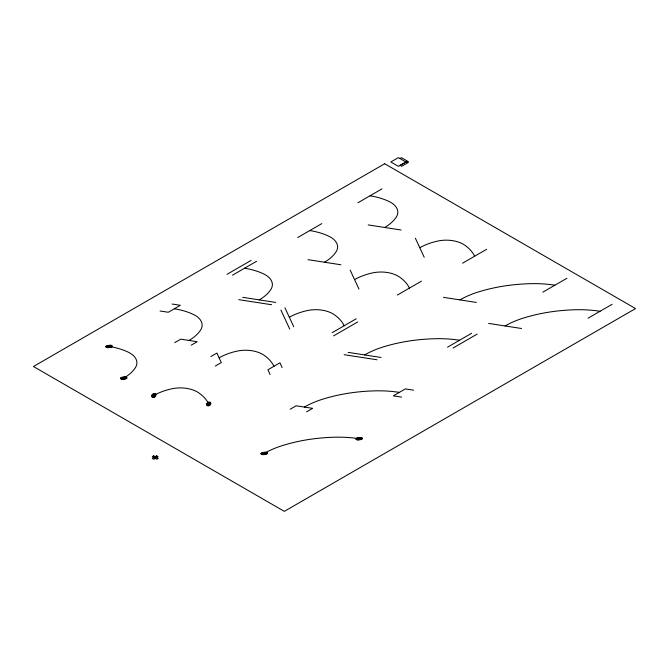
<?xml version="1.0" encoding="UTF-8"?>
<svg xmlns="http://www.w3.org/2000/svg" width="669" height="669" viewBox="0 0 669 669"><rect width="100%" height="100%" fill="white"/><g stroke="black" fill="none" stroke-linecap="round" stroke-linejoin="round"><path stroke-width="1" d="M399.962 158.545L401.467 157.675L408.291 161.614L406.785 162.483L398.373 157.641L390.847 161.99L398.373 166.338L405.899 161.99M227.017 274.332L251.101 260.425M232.503 275.185L256.587 261.278M297.73 237.52L321.814 223.622M357.94 202.757L382.024 188.859M174.743 342.645L180.764 339.166L197.221 341.717L191.2 345.187M210.869 356.552L216.89 353.073L221.305 362.573L215.284 366.052M332.133 332.702L356.217 318.795M397.361 295.046L421.445 281.139M333.605 335.871L357.689 321.965M462.588 263.176L486.672 249.278M290.145 409.269L296.166 405.799L312.624 408.341L306.603 411.82M447.536 347.186L471.62 333.279M542.868 292.144L566.952 278.245M453.022 348.039L477.106 334.132M588.026 318.218L612.11 304.311M368.226 224.918L401.124 230.011M308.016 259.681L340.914 264.773M443.488 297.345L476.387 302.43M488.646 323.411L521.544 328.504M242.788 297.345L275.687 302.43M238.774 299.662L271.673 304.746M172.1 304.035L180.321 305.307L168.279 312.264L160.058 310.993M348.156 352.379L381.054 357.472M344.142 354.695L377.04 359.788M413.609 390.178L405.389 388.898L393.347 395.856L401.567 397.127M155.283 456.651L156.763 457.504M153.686 457.579L155.166 458.432M415.39 238.248L424.205 257.239M350.163 270.109L358.977 289.108M284.935 307.773L293.75 326.765M280.921 310.09L289.736 329.081M282.151 367.582L279.951 362.832L267.909 369.781L270.109 374.531M359.228 438.73A79.444 45.868 0 0 0 336.515 437.183A120.027 69.292 0 0 0 282.586 445.521A79.444 45.868 0 0 0 264.255 453.415M304.395 407.07A79.444 45.868 0 0 1 322.726 399.176A120.027 69.292 0 0 1 376.655 390.83A79.444 45.868 0 0 1 399.368 392.377M459.578 340.237A79.444 45.868 0 0 0 436.865 338.69A120.027 69.292 0 0 0 382.936 347.027A79.444 45.868 0 0 0 364.605 354.93M505.095 325.962A79.444 45.868 0 0 1 523.426 318.059A120.027 69.292 0 0 1 577.355 309.722A79.444 45.868 0 0 1 600.068 311.269M459.938 299.888A79.444 45.868 0 0 1 478.268 291.993A120.027 69.292 0 0 1 532.198 283.648A79.444 45.868 0 0 1 554.91 285.195M153.87 395.479A50.727 29.285 0 0 1 171.841 388.789A24.059 13.89 0 0 1 198.936 392.979A50.727 29.285 0 0 1 208.703 403.967M219.098 357.823A50.727 29.285 0 0 1 237.069 351.125A24.059 13.89 0 0 1 264.163 355.323A50.727 29.285 0 0 1 273.93 366.303M289.343 317.265A50.727 29.285 0 0 1 307.314 310.575A24.059 13.89 0 0 1 334.408 314.764A50.727 29.285 0 0 1 344.175 325.753M354.57 279.609A50.727 29.285 0 0 1 372.541 272.91A24.059 13.89 0 0 1 399.636 277.108A50.727 29.285 0 0 1 409.403 288.088M419.798 247.747A50.727 29.285 0 0 1 437.769 241.049A24.059 13.89 0 0 1 464.863 245.239A50.727 29.285 0 0 1 474.63 256.227M123.765 378.102A50.727 29.285 0 0 0 135.364 367.724A24.059 13.89 0 0 0 128.105 352.086A50.727 29.285 0 0 0 109.072 346.442M188.993 340.446A50.727 29.285 0 0 0 200.591 330.068A24.059 13.89 0 0 0 193.333 314.422A50.727 29.285 0 0 0 174.3 308.785M259.238 299.888A50.727 29.285 0 0 0 270.836 289.51A24.059 13.89 0 0 0 263.578 273.872A50.727 29.285 0 0 0 244.545 268.227M324.465 262.231A50.727 29.285 0 0 0 336.064 251.853A24.059 13.89 0 0 0 328.805 236.207A50.727 29.285 0 0 0 309.772 230.571M384.675 227.468A50.727 29.285 0 0 0 396.274 217.091A24.059 13.89 0 0 0 389.015 201.453A50.727 29.285 0 0 0 369.982 195.808M105.719 346.567L106.112 347.32A2.534 1.463 0 0 0 107.065 347.604A3.972 2.291 0 0 0 108.202 347.679L110.895 347.261A3.972 2.291 0 0 0 111.815 346.868A2.534 1.463 0 0 0 112.392 346.35L112.032 345.564A2.534 1.463 0 0 0 111.079 345.288A3.972 2.291 0 0 0 109.942 345.204L107.249 345.622A3.972 2.291 0 0 0 106.329 346.024A2.693 1.555 0 0 0 105.719 346.567M106.388 346.542L106.706 347.144A2.032 1.171 0 0 0 107.466 347.37A3.178 1.831 0 0 0 108.378 347.437L110.536 347.102A3.178 1.831 0 0 0 111.263 346.785A2.032 1.171 0 0 0 111.731 346.366L111.439 345.739A2.032 1.171 0 0 0 110.678 345.513A3.178 1.831 0 0 0 109.766 345.455L107.609 345.789A3.178 1.831 0 0 0 106.881 346.107A2.158 1.246 0 0 0 106.388 346.542M107.057 346.517L107.299 346.968A1.522 0.878 0 0 0 107.868 347.136A2.383 1.38 0 0 0 108.554 347.186L110.168 346.935A2.383 1.38 0 0 0 110.72 346.701A1.522 0.878 0 0 0 111.062 346.383L110.845 345.915A1.522 0.878 0 0 0 110.276 345.748A2.383 1.38 0 0 0 109.599 345.706L107.977 345.957A2.383 1.38 0 0 0 107.425 346.191A1.614 0.937 0 0 0 107.057 346.517M107.726 346.492C110.393 348.148 111.029 344.552 107.726 346.492M108.403 346.467L109.741 346.341L108.403 346.467M120.412 378.228L120.805 378.98A2.534 1.463 0 0 0 121.758 379.256A3.972 2.291 0 0 0 122.895 379.34L125.588 378.922A3.972 2.291 0 0 0 126.508 378.529A2.534 1.463 0 0 0 127.085 378.01L126.725 377.224A2.534 1.463 0 0 0 125.772 376.94A3.972 2.291 0 0 0 124.635 376.864L121.942 377.283A3.972 2.291 0 0 0 121.022 377.676A2.693 1.555 0 0 0 120.412 378.228M121.081 378.202L121.398 378.805A2.032 1.171 0 0 0 122.159 379.03A3.178 1.831 0 0 0 123.071 379.089L125.228 378.754A3.178 1.831 0 0 0 125.956 378.437A2.032 1.171 0 0 0 126.424 378.027L126.132 377.4A2.032 1.171 0 0 0 125.371 377.174A3.178 1.831 0 0 0 124.459 377.115L122.302 377.45A3.178 1.831 0 0 0 121.574 377.759A2.158 1.246 0 0 0 121.081 378.202M121.75 378.177L121.992 378.629A1.522 0.878 0 0 0 122.561 378.796A2.383 1.38 0 0 0 123.238 378.846L124.86 378.595A2.383 1.38 0 0 0 125.412 378.353A1.522 0.878 0 0 0 125.755 378.044L125.538 377.575A1.522 0.878 0 0 0 124.969 377.408A2.383 1.38 0 0 0 124.292 377.358L122.67 377.609A2.383 1.38 0 0 0 122.118 377.843A1.614 0.937 0 0 0 121.75 378.177M122.419 378.152C125.086 379.808 125.722 376.212 122.419 378.152M123.096 378.127L124.434 377.993L123.096 378.127M260.902 453.549L261.295 454.293A2.534 1.463 0 0 0 262.248 454.577A3.972 2.291 0 0 0 263.385 454.652L266.078 454.234A3.972 2.291 0 0 0 266.998 453.841A2.534 1.463 0 0 0 267.575 453.323L267.215 452.545A2.534 1.463 0 0 0 266.262 452.261A3.972 2.291 0 0 0 265.125 452.185L262.432 452.604A3.972 2.291 0 0 0 261.512 452.997A2.693 1.555 0 0 0 260.902 453.549M261.571 453.523L261.888 454.117A2.032 1.171 0 0 0 262.649 454.343A3.178 1.831 0 0 0 263.561 454.41L265.718 454.075A3.178 1.831 0 0 0 266.446 453.758A2.032 1.171 0 0 0 266.914 453.339L266.622 452.721A2.032 1.171 0 0 0 265.861 452.495A3.178 1.831 0 0 0 264.949 452.428L262.792 452.762A3.178 1.831 0 0 0 262.064 453.08A2.158 1.246 0 0 0 261.571 453.523M262.24 453.498L262.482 453.942A1.522 0.878 0 0 0 263.051 454.117A2.383 1.38 0 0 0 263.728 454.159L265.35 453.908A2.383 1.38 0 0 0 265.902 453.674A1.522 0.878 0 0 0 266.245 453.365L266.028 452.896A1.522 0.878 0 0 0 265.459 452.721A2.383 1.38 0 0 0 264.782 452.679L263.16 452.93A2.383 1.38 0 0 0 262.608 453.164A1.614 0.937 0 0 0 262.24 453.498M262.909 453.473C265.576 455.129 266.212 451.533 262.909 453.473M263.586 453.44L264.924 453.314L263.586 453.44M355.866 438.856L356.268 439.6A2.534 1.463 0 0 0 357.221 439.884A3.972 2.291 0 0 0 358.358 439.959L361.051 439.541A3.972 2.291 0 0 0 361.971 439.148A2.534 1.463 0 0 0 362.548 438.63L362.188 437.852A2.534 1.463 0 0 0 361.235 437.568A3.972 2.291 0 0 0 360.098 437.493L357.405 437.911A3.972 2.291 0 0 0 356.485 438.304A2.693 1.555 0 0 0 355.866 438.856M356.544 438.831L356.861 439.424A2.032 1.171 0 0 0 357.622 439.65A3.178 1.831 0 0 0 358.534 439.717L360.691 439.382A3.178 1.831 0 0 0 361.419 439.065A2.032 1.171 0 0 0 361.887 438.647L361.594 438.028A2.032 1.171 0 0 0 360.834 437.802A3.178 1.831 0 0 0 359.922 437.735L357.764 438.07A3.178 1.831 0 0 0 357.037 438.387A2.158 1.246 0 0 0 356.544 438.831M357.213 438.805L357.455 439.249A1.522 0.878 0 0 0 358.024 439.424A2.383 1.38 0 0 0 358.701 439.466L360.323 439.215A2.383 1.38 0 0 0 360.875 438.981A1.522 0.878 0 0 0 361.218 438.672L361.001 438.203A1.522 0.878 0 0 0 360.432 438.028A2.383 1.38 0 0 0 359.746 437.986L358.132 438.237A2.383 1.38 0 0 0 357.581 438.471A1.614 0.937 0 0 0 357.213 438.805M357.882 438.78C360.541 440.436 361.185 436.84 357.882 438.78M358.559 438.755L359.897 438.621L358.559 438.755M151.93 395.178L151.729 395.981A3.972 2.291 0 0 0 151.863 396.642A2.534 1.463 0 0 0 152.348 397.194L153.653 397.419A2.693 1.555 0 0 0 154.606 397.068A3.972 2.291 0 0 0 155.292 396.533L156.011 394.978A3.972 2.291 0 0 0 155.877 394.325A2.534 1.463 0 0 0 155.392 393.773L154.037 393.564A2.534 1.463 0 0 0 153.134 393.899A3.972 2.291 0 0 0 152.448 394.426L151.93 395.178M152.323 395.245L152.156 395.881A3.178 1.831 0 0 0 152.264 396.408A2.032 1.171 0 0 0 152.657 396.851L153.694 397.035A2.158 1.246 0 0 0 154.455 396.75A3.178 1.831 0 0 0 155.007 396.324L155.584 395.078A3.178 1.831 0 0 0 155.476 394.551A2.032 1.171 0 0 0 155.083 394.116L154.004 393.949A2.032 1.171 0 0 0 153.285 394.217A3.178 1.831 0 0 0 152.733 394.643L152.323 395.245M152.708 395.304L152.582 395.78A2.383 1.38 0 0 0 152.666 396.173A1.522 0.878 0 0 0 152.958 396.508L153.736 396.642A1.614 0.937 0 0 0 154.313 396.433A2.383 1.38 0 0 0 154.723 396.115L155.158 395.178A2.383 1.38 0 0 0 155.074 394.785A1.522 0.878 0 0 0 154.782 394.459L153.97 394.334A1.522 0.878 0 0 0 153.427 394.534A2.383 1.38 0 0 0 153.017 394.852L152.708 395.304M153.092 395.362C153.761 398.214 155.793 392.987 153.092 395.362M153.485 395.421C153.811 396.851 154.832 394.233 153.485 395.421M206.763 403.666L206.562 404.469A3.972 2.291 0 0 0 206.696 405.121A2.534 1.463 0 0 0 207.181 405.673L208.485 405.899A2.693 1.555 0 0 0 209.439 405.548A3.972 2.291 0 0 0 210.125 405.021L210.844 403.466A3.972 2.291 0 0 0 210.71 402.805A2.534 1.463 0 0 0 210.225 402.253L208.87 402.044A2.534 1.463 0 0 0 207.967 402.378A3.972 2.291 0 0 0 207.281 402.914L206.763 403.666M207.147 403.725L206.989 404.369A3.178 1.831 0 0 0 207.097 404.896A2.032 1.171 0 0 0 207.49 405.33L208.527 405.514A2.158 1.246 0 0 0 209.288 405.23A3.178 1.831 0 0 0 209.84 404.804L210.417 403.566A3.178 1.831 0 0 0 210.309 403.039A2.032 1.171 0 0 0 209.915 402.596L208.837 402.429A2.032 1.171 0 0 0 208.118 402.696A3.178 1.831 0 0 0 207.566 403.123L207.147 403.725M207.541 403.783L207.415 404.268A2.383 1.38 0 0 0 207.499 404.661A1.522 0.878 0 0 0 207.791 404.988L208.569 405.13A1.614 0.937 0 0 0 209.146 404.912A2.383 1.38 0 0 0 209.556 404.594L209.991 403.666A2.383 1.38 0 0 0 209.907 403.273A1.522 0.878 0 0 0 209.614 402.939L208.803 402.813A1.522 0.878 0 0 0 208.26 403.014A2.383 1.38 0 0 0 207.85 403.332L207.541 403.783M207.925 403.842C208.594 406.693 210.626 401.467 207.925 403.842M208.318 403.9C208.644 405.33 209.665 402.713 208.318 403.9M384.675 163.738L33.45 366.512L284.325 511.359L635.55 308.576L384.675 163.738M406.785 161.614L400.196 165.419L401.701 166.288L408.291 162.483L406.785 161.614M153.686 455.84L152.273 456.651L156.763 459.243L158.177 458.432L153.686 455.84M156.697 455.84L152.273 458.39L153.753 459.243L158.177 456.693L156.697 455.84"/></g></svg>
